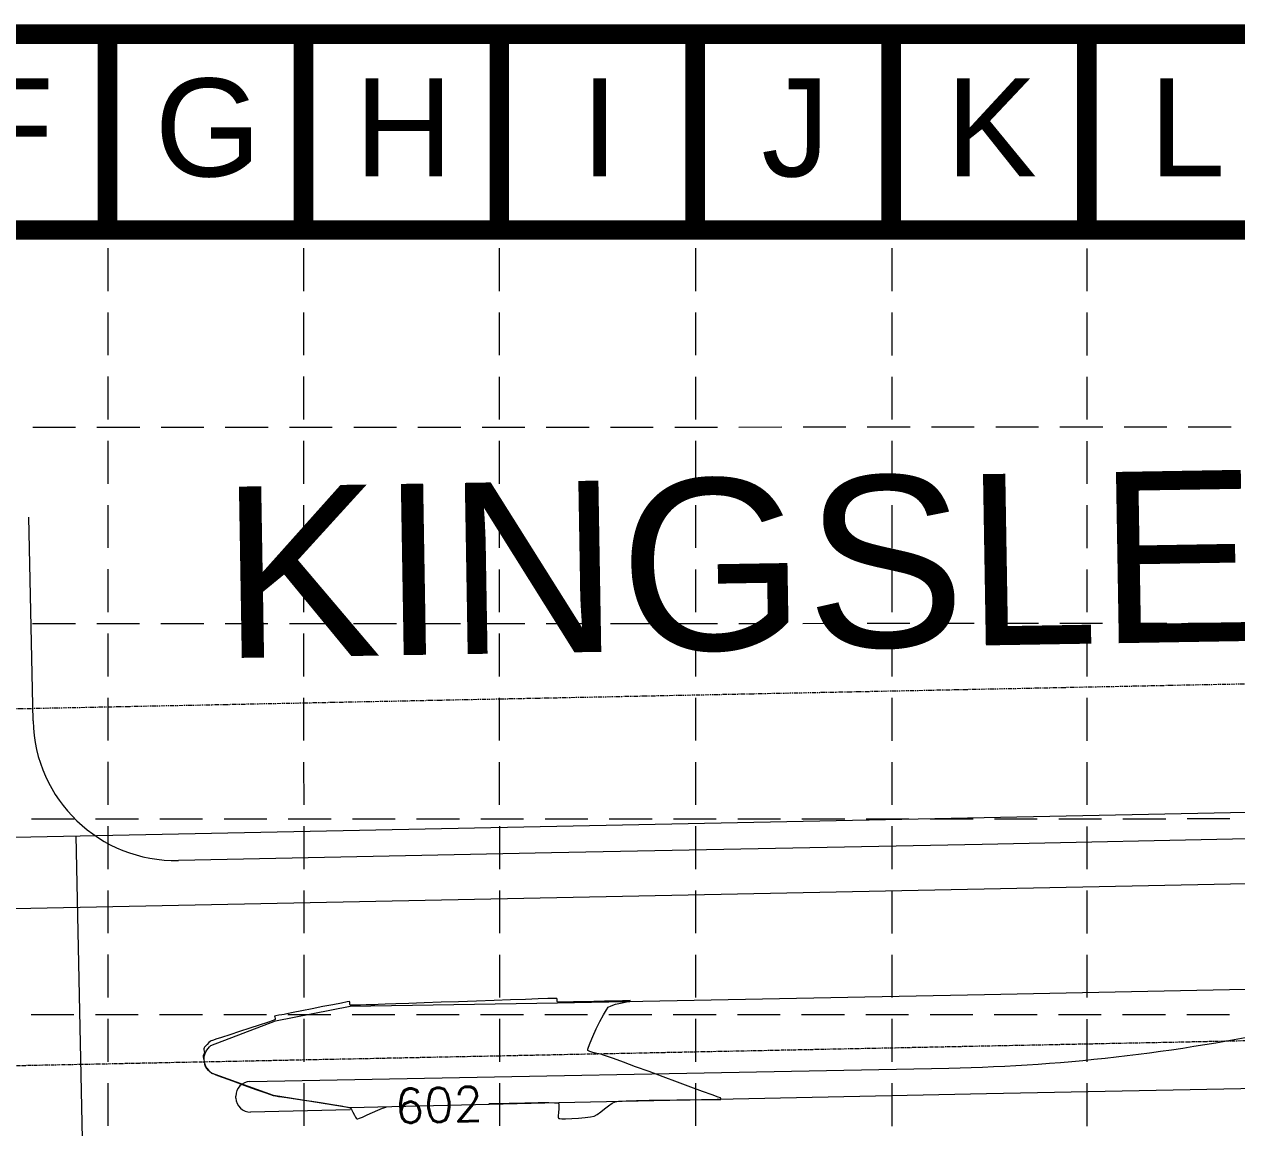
# Model space of a CAD drawing. Extents: x 2140663 to 2528301, y 336313 to 7007653.
# Drawn here: x 2527382 to 2527552, y 7007498.8 to 7007653.4 of the extents above; entities that cross this region are included whole.
import ezdxf
from ezdxf.enums import TextEntityAlignment as Align

# ---------------------------------------------------------------- set-up
doc = ezdxf.new("R2010")
doc.units = 0
doc.header["$MEASUREMENT"] = 0
for name, pattern in [('HIDDEN', [0.375, 0.25, -0.125]), ('xdrc002pt$0$CL', [0.7000000000000001, 0.5, -0.05, 0.1, -0.05]), ('xdrc002pt$0$PHANTOM2', [1.25, 0.625, -0.125, 0.125, -0.125, 0.125, -0.125])]:
    doc.linetypes.add(name, pattern=pattern)
for name, color, linetype in [('1 EXISTING CONTOURS', 43, 'Continuous'), ('BASE', 7, 'Continuous'), ('GRID', 254, 'HIDDEN'), ('xdrc002ar$0$xdrc002ar$0$C-PKNG-FACE-N', 1, 'Continuous'), ('xdrc002ar$0$xdrc002ar$0$l-walk-ej-n', 14, 'Continuous'), ('xdrc002bs$0$C-WATR-PIPE-E', 12, 'Continuous'), ('xdrc002bs$0$v-pave-exst', 6, 'Continuous'), ('xdrc002pt$0$V-ADJC-LINE-E', 2, 'xdrc002pt$0$PHANTOM2'), ('xdrc002pt$0$v-road-iden', 1, 'Continuous'), ('xdrc002pt$0$V-RWAY-CNTR-E', 2, 'xdrc002pt$0$CL')]:
    doc.layers.add(name, color=color, linetype=linetype)
doc.styles.add('L200', font='simplex', dxfattribs={"height": 12})
doc.styles.get("Standard").update_dxf_attribs({"font": 'ARIAL.TTF'})

msp = doc.modelspace()

# ---------------------------------------------------------------- linework, layer by layer
at = {"layer": '1 EXISTING CONTOURS', "color": 43, "lineweight": 0, "extrusion": (0.03548482174574388, -0.9993702153985143, 0), "elevation": -6913417.333516907}
msp.add_lwpolyline([(2774514.140831554, 602.0000000000007), (2774511.633347658, 602.0000000000007)], dxfattribs=at)
at = {"layer": '1 EXISTING CONTOURS', "color": 43, "lineweight": 0, "elevation": 602}
for points in [[(2527447.866334972, 7007516.595794209), (2527445.412815269, 7007516.509455063)], [(2527450.18120567, 7007516.676199339), (2527447.866334972, 7007516.595794209)], [(2527452.271163376, 7007516.747374925), (2527450.18120567, 7007516.676199339)], [(2527455.431283857, 7007516.84885531), (2527454.0499441, 7007516.806025427)], [(2527456.656584516, 7007516.873871077), (2527456.328918658, 7007516.872569039)], [(2527456.698949267, 7007516.728690504), (2527456.656584516, 7007516.873871077)], [(2527456.713771163, 7007516.549379415), (2527456.698949267, 7007516.728690504)], [(2527463.373473391, 7007516.479430472), (2527461.873548272, 7007516.443827846)], [(2527464.75061854, 7007516.513081579), (2527463.373473391, 7007516.479430472)], [(2527465.884180824, 7007516.541243847), (2527464.75061854, 7007516.513081579)], [(2527466.653357353, 7007516.560379954), (2527465.884180824, 7007516.541243847)], [(2527466.937345233, 7007516.566952582), (2527466.653357353, 7007516.560379954)], [(2527466.684614586, 7007516.425848193), (2527466.884544217, 7007516.460106949)], [(2527466.884544217, 7007516.460106949), (2527466.949220881, 7007516.471116867)], [(2527466.946862498, 7007516.533635207), (2527466.937345233, 7007516.566952582)], [(2527466.949220881, 7007516.471116867), (2527466.957868805, 7007516.472811978)], [(2527466.957868805, 7007516.472811978), (2527466.956990166, 7007516.483783909)], [(2527419.719015272, 7007514.892232101), (2527418.840795554, 7007514.715600608)], [(2527420.943073603, 7007515.138263046), (2527419.719015272, 7007514.892232101)], [(2527422.371173834, 7007515.424446016), (2527420.943073603, 7007515.138263046)], [(2527427.609418607, 7007516.433981325), (2527427.28805954, 7007516.385749621)], [(2527427.661250911, 7007516.127300476), (2527427.648257897, 7007516.299539228)], [(2527427.675541097, 7007516.011731414), (2527427.661250911, 7007516.127300476)], [(2527427.704506769, 7007515.944501609), (2527427.692622079, 7007515.959503096)], [(2527427.719417173, 7007515.939629472), (2527427.704506769, 7007515.944501609)], [(2527427.796234894, 7007515.932567446), (2527427.719417173, 7007515.939629472)], [(2527428.014312379, 7007515.927964766), (2527427.796234894, 7007515.932567446)], [(2527428.456074861, 7007515.931007151), (2527428.014312379, 7007515.927964766)], [(2527429.163096225, 7007515.945271042), (2527428.456074861, 7007515.931007151)], [(2527429.928260508, 7007515.965595076), (2527429.163096225, 7007515.945271042)], [(2527430.629556241, 7007515.986018802), (2527429.928260508, 7007515.965595076)], [(2527431.144971953, 7007516.000581766), (2527430.629556241, 7007515.986018802)], [(2527432.610851238, 7007516.05135595), (2527431.602180148, 7007516.01575372)], [(2527434.084721235, 7007516.104092915), (2527432.610851238, 7007516.05135595)], [(2527435.937526152, 7007516.170669083), (2527434.084721235, 7007516.104092915)], [(2527438.083002002, 7007516.247788918), (2527435.937526152, 7007516.170669083)], [(2527442.906910548, 7007516.420477444), (2527440.434884796, 7007516.332156884)], [(2527456.747733622, 7007516.375931401), (2527456.729472463, 7007516.429908551)], [(2527456.76032436, 7007516.360348114), (2527456.747733622, 7007516.375931401)], [(2527456.876880208, 7007516.353642071), (2527456.776383378, 7007516.357379601)], [(2527457.18407609, 7007516.353110029), (2527456.876880208, 7007516.353642071)], [(2527457.845122017, 7007516.360684047), (2527457.18407609, 7007516.353110029)], [(2527458.988569692, 7007516.380917314), (2527457.845122017, 7007516.360684047)], [(2527461.873548272, 7007516.443827846), (2527460.371646075, 7007516.409811021)], [(2527464.282408919, 7007515.859917096), (2527464.899365905, 7007516.050024717)], [(2527466.269439172, 7007516.350702944), (2527466.684614586, 7007516.425848193)], [(2527416.894088401, 7007513.784108512), (2527416.102968891, 7007513.51507693)], [(2527417.291057571, 7007514.447820657), (2527417.104108183, 7007514.38990118)], [(2527417.104108183, 7007514.38990118), (2527417.118222588, 7007514.250085535)], [(2527412.190769032, 7007512.228666642), (2527410.835332635, 7007511.787467157)], [(2527461.322839542, 7007510.639443298), (2527461.721717622, 7007511.561005335)], [(2527407.169848219, 7007509.812128141), (2527407.193625575, 7007509.68539527)], [(2527407.295516031, 7007510.050857482), (2527407.224757293, 7007509.933811821)], [(2527407.647350447, 7007510.441959622), (2527407.411708355, 7007510.183475669)], [(2527408.050828847, 7007510.852434496), (2527407.895903535, 7007510.705286759)], [(2527408.394687149, 7007510.992136462), (2527408.199167324, 7007510.922468184)], [(2527408.55353891, 7007511.045658846), (2527408.394687149, 7007510.992136462)], [(2527408.878244374, 7007511.151750522), (2527408.55353891, 7007511.045658846)], [(2527460.993567001, 7007509.655887003), (2527461.011221031, 7007509.773405982)], [(2527460.998838029, 7007509.623427444), (2527460.993567001, 7007509.655887003)], [(2527461.011221031, 7007509.773405982), (2527461.101588078, 7007510.067244441)], [(2527407.093531931, 7007508.65469801), (2527407.13699872, 7007508.459374377)], [(2527407.265040553, 7007509.3071894), (2527407.214385494, 7007509.154272642)], [(2527461.701300551, 7007509.296055454), (2527461.314642226, 7007509.416879669)], [(2527463.229223272, 7007508.938322963), (2527462.821866455, 7007509.043281074)], [(2527464.611956275, 7007508.437388104), (2527463.654327146, 7007508.785807702)], [(2527407.302269545, 7007507.631092123), (2527407.34817754, 7007507.411192297)], [(2527408.104586055, 7007506.53992732), (2527408.250101728, 7007506.399090437)], [(2527408.407178757, 7007506.336917087), (2527408.571309132, 7007506.285574693)], [(2527469.59523855, 7007506.614545008), (2527467.690887642, 7007507.311972586)], [(2527409.613912018, 7007505.904184752), (2527410.690625208, 7007505.510625057)], [(2527410.690625208, 7007505.510625057), (2527411.967892827, 7007505.044436793)], [(2527411.967892827, 7007505.044436793), (2527413.318424824, 7007504.552580891)], [(2527473.59133249, 7007505.149171078), (2527471.598212054, 7007505.880349782)], [(2527416.536706578, 7007503.392616714), (2527416.90739558, 7007503.26769961)], [(2527416.90739558, 7007503.26769961), (2527417.238060405, 7007503.202775068)], [(2527417.238060405, 7007503.202775068), (2527417.668288971, 7007503.138355425)], [(2527417.668288971, 7007503.138355425), (2527418.100032154, 7007503.079787647)], [(2527418.100032154, 7007503.079787647), (2527418.435240832, 7007503.032418703)], [(2527418.435240832, 7007503.032418703), (2527418.831997515, 7007502.974116892)], [(2527479.61249038, 7007502.930971384), (2527479.295770257, 7007503.050304907)], [(2527479.639765251, 7007502.852545657), (2527479.61249038, 7007502.930971384)], [(2527420.918609214, 7007502.668664757), (2527422.335517958, 7007502.457734303)], [(2527422.335517958, 7007502.457734303), (2527423.819531115, 7007502.232147504)], [(2527426.442978125, 7007501.809444605), (2527427.309465704, 7007501.648548377)], [(2527427.888145736, 7007501.31463065), (2527428.086860605, 7007500.938196918)], [(2527430.845528157, 7007500.886645696), (2527431.586613113, 7007501.220744888)], [(2527432.250302997, 7007501.493486002), (2527432.7585606, 7007501.652058748)], [(2527447.155858424, 7007502.146546094), (2527447.593079483, 7007502.156911072)], [(2527447.593079483, 7007502.156911072), (2527449.985818738, 7007502.206916043)], [(2527449.985818738, 7007502.206916043), (2527452.172249284, 7007502.244895712)], [(2527452.172249284, 7007502.244895712), (2527454.054583549, 7007502.268115936)], [(2527454.054583549, 7007502.268115936), (2527455.53503396, 7007502.273842557)], [(2527455.53503396, 7007502.273842557), (2527456.364324665, 7007502.263991113)], [(2527456.874959457, 7007502.231339193), (2527456.899132931, 7007502.221878394)], [(2527456.948101949, 7007501.429964898), (2527456.88997643, 7007500.860162747)], [(2527456.899132931, 7007502.221878394), (2527456.925035589, 7007502.187146576)], [(2527456.925035589, 7007502.187146576), (2527456.95913955, 7007502.080177225)], [(2527456.973965356, 7007501.842814683), (2527456.948101949, 7007501.429964898)], [(2527463.36210337, 7007501.405376804), (2527463.907623333, 7007501.835485829)], [(2527465.334590463, 7007502.463838546), (2527466.381562965, 7007502.515484198)], [(2527467.844355488, 7007502.560046097), (2527469.599151212, 7007502.598016557)], [(2527475.377389369, 7007502.677302473), (2527477.062029679, 7007502.693830343)], [(2527477.062029679, 7007502.693830343), (2527478.419589082, 7007502.706228354)], [(2527478.419589082, 7007502.706228354), (2527479.186933449, 7007502.713504103)], [(2527479.64372883, 7007502.719709008), (2527479.658197884, 7007502.72060407)], [(2527479.66035419, 7007502.729691387), (2527479.657050666, 7007502.768987504)], [(2527479.658197884, 7007502.72060407), (2527479.66035419, 7007502.729691387)], [(2527428.287166848, 7007500.521909466), (2527428.444429595, 7007500.231265711)], [(2527428.632120178, 7007500.009794878), (2527428.667981815, 7007499.992873902)], [(2527428.699514356, 7007499.988634088), (2527428.797617165, 7007500.002787733)], [(2527428.797617165, 7007500.002787733), (2527429.02300123, 7007500.07426415)], [(2527456.88997643, 7007500.860162747), (2527456.864039916, 7007500.448979115)], [(2527456.864039916, 7007500.448979115), (2527456.878768246, 7007500.213838109)], [(2527456.878768246, 7007500.213838109), (2527456.912786915, 7007500.108812602)], [(2527456.938640835, 7007500.075191552), (2527456.968435668, 7007500.057326055)], [(2527457.901917879, 7007499.997295368), (2527458.765723173, 7007500.028595312)], [(2527459.720236002, 7007500.093662878), (2527460.642403634, 7007500.18269977)]]:
    msp.add_lwpolyline(points, dxfattribs=at)
at = {"layer": '1 EXISTING CONTOURS', "color": 43, "lineweight": 0, "extrusion": (0.03295439709750328, -0.9994568563534597, 0), "elevation": -6920419.99338666}
msp.add_lwpolyline([(2757009.770828141, 602), (2757007.991080758, 602)], dxfattribs=at)
at = {"layer": '1 EXISTING CONTOURS', "color": 43, "lineweight": 0, "extrusion": (0.02640879974189296, -0.9996512268267331, 0), "elevation": -6938325.750625881}
msp.add_lwpolyline([(2711634.92973014, 602), (2711634.031782158, 602)], dxfattribs=at)
at = {"layer": '1 EXISTING CONTOURS', "color": 43, "lineweight": 0, "extrusion": (0.9914741960974558, 0.1303031790590842, 0), "elevation": 3419009.797150664}
msp.add_lwpolyline([(6618436.072198756, 602), (6618436.192696963, 602)], dxfattribs=at)
at = {"layer": '1 EXISTING CONTOURS', "color": 43, "lineweight": 0, "extrusion": (0.979981097622159, 0.1990905530236644, 0), "elevation": 3872000.174793944}
msp.add_lwpolyline([(6364038.901167717, 602.0000000000007), (6364038.95203737, 602.0000000000007)], dxfattribs=at)
at = {"layer": '1 EXISTING CONTOURS', "color": 43, "lineweight": 0, "extrusion": (0.1954950611744662, -0.9807046859561709, 0), "elevation": -6378204.622598011}
msp.add_lwpolyline([(3848591.139051614, 602), (3848589.619383725, 602)], dxfattribs=at)
at = {"layer": '1 EXISTING CONTOURS', "color": 43, "lineweight": 0, "extrusion": (0.1938328671561234, -0.9810345659608721, 0), "elevation": -6384717.33074161}
msp.add_lwpolyline([(3837778.472998631, 602.0000000000007), (3837777.034931158, 602.0000000000007)], dxfattribs=at)
at = {"layer": '1 EXISTING CONTOURS', "color": 43, "lineweight": 0, "extrusion": (-0.1907689724528953, 0.9816349622692067, 0), "elevation": 6396668.38238342}
msp.add_lwpolyline([(-3817826.850344238, 602.0000000000007), (-3817825.638645682, 602.0000000000007)], dxfattribs=at)
at = {"layer": '1 EXISTING CONTOURS', "color": 43, "lineweight": 0, "extrusion": (0.1835821908374456, -0.983004363778373, 0), "elevation": -6424428.547716018}
msp.add_lwpolyline([(3770927.263720281, 602.0000000000007), (3770926.423133249, 602.0000000000007)], dxfattribs=at)
at = {"layer": '1 EXISTING CONTOURS', "color": 43, "lineweight": 0, "extrusion": (0.9607133025227313, 0.2775427000586882, 0), "elevation": 4373018.35732449}
msp.add_lwpolyline([(6030745.032911725, 602), (6030745.172851598, 602)], dxfattribs=at)
at = {"layer": '1 EXISTING CONTOURS', "color": 43, "lineweight": 0, "extrusion": (0.950461244359226, 0.3108430841616261, 0), "elevation": 4580459.942921307}
msp.add_lwpolyline([(5874738.919766299, 602), (5874738.974716796, 602)], dxfattribs=at)
at = {"layer": '1 EXISTING CONTOURS', "color": 43, "lineweight": 0, "extrusion": (0.03316565190840112, -0.9994498684443812, 0), "elevation": -6919837.04332675}
msp.add_lwpolyline([(2758450.019222154, 602.0000000000007), (2758449.561762296, 602.0000000000007)], dxfattribs=at)
at = {"layer": '1 EXISTING CONTOURS', "color": 43, "lineweight": 0, "extrusion": (0.03584946237869143, -0.9993572014285778, 0), "elevation": -6912404.529884572}
msp.add_lwpolyline([(2777031.492901622, 602.0000000000007), (2777029.139506068, 602.0000000000007)], dxfattribs=at)
at = {"layer": '1 EXISTING CONTOURS', "color": 43, "lineweight": 0, "extrusion": (-0.181770758087011, -0.9833409335039772, 0), "elevation": -7350195.410685408}
msp.add_lwpolyline([(1211590.145291764, 602), (1211590.128960685, 602)], dxfattribs=at)
at = {"layer": '1 EXISTING CONTOURS', "color": 43, "lineweight": 0, "extrusion": (0.02088634055764695, -0.9997818565957827, 0), "elevation": -6953198.36825812}
msp.add_lwpolyline([(2673270.397035192, 602.0000000000007), (2673269.013657034, 602.0000000000007)], dxfattribs=at)
at = {"layer": '1 EXISTING CONTOURS', "color": 43, "lineweight": 0, "extrusion": (0.867008764459429, -0.4982928881195623, 0), "elevation": -1300461.93060372}
msp.add_lwpolyline([(7334993.503342785, 602.0000000000007), (7334994.319769288, 602.0000000000007)], dxfattribs=at)
at = {"layer": '1 EXISTING CONTOURS', "color": 43, "lineweight": 0, "extrusion": (0.8018899699053499, -0.5974717367082707, 0), "elevation": -2160044.612619209}
msp.add_lwpolyline([(7129344.30193212, 602), (7129344.75587337, 602)], dxfattribs=at)
at = {"layer": '1 EXISTING CONTOURS', "color": 43, "lineweight": 0, "extrusion": (0.451947178604229, -0.8920447005344951, 0), "elevation": -5108737.035292798}
msp.add_lwpolyline([(5421637.693615476, 602), (5421638.140827016, 602)], dxfattribs=at)
at = {"layer": '1 EXISTING CONTOURS', "color": 43, "lineweight": 0, "extrusion": (0.2306341784038715, -0.9730405314024547, 0), "elevation": -6235677.350617405}
msp.add_lwpolyline([(4075498.495629448, 602.0000000000007), (4075499.220679292, 602.0000000000007)], dxfattribs=at)
at = {"layer": '1 EXISTING CONTOURS', "color": 43, "lineweight": 0, "extrusion": (0.1968861639799564, -0.9804263554358674, 0), "elevation": -6372730.57799833}
msp.add_lwpolyline([(3857676.878511917, 602.0000000000007), (3857677.556350061, 602.0000000000007)], dxfattribs=at)
at = {"layer": '1 EXISTING CONTOURS', "color": 43, "lineweight": 0, "extrusion": (0.3120871541630451, -0.9500534764982504, 0), "elevation": -5868738.473903443}
msp.add_lwpolyline([(4588134.204797138, 602), (4588132.783588346, 602)], dxfattribs=at)
at = {"layer": '1 EXISTING CONTOURS', "color": 43, "lineweight": 0, "extrusion": (0.315045941411888, -0.9490764220018837, 0), "elevation": -5854413.66851966}
msp.add_lwpolyline([(4606399.7242296, 602.0000000000003), (4606398.523158217, 602.0000000000003)], dxfattribs=at)
at = {"layer": '1 EXISTING CONTOURS', "color": 43, "lineweight": 0, "extrusion": (-0.3551962428621318, 0.9347917570542786, 0), "elevation": 5652837.137902394}
msp.add_lwpolyline([(-4851651.37220696, 602), (-4851651.047153508, 602)], dxfattribs=at)
at = {"layer": '1 EXISTING CONTOURS', "color": 43, "lineweight": 0, "extrusion": (0.9544253296369313, 0.2984498117731612, 0), "elevation": 4503622.225125391}
msp.add_lwpolyline([(5933841.934867585, 602.0000000000007), (5933841.719232058, 602.0000000000007)], dxfattribs=at)
at = {"layer": '1 EXISTING CONTOURS', "color": 43, "lineweight": 0, "extrusion": (0.9944092044034843, 0.1055951428694956, 0), "elevation": 3253246.356389531}
msp.add_lwpolyline([(6701453.487131012, 602), (6701453.341606162, 602)], dxfattribs=at)
at = {"layer": '1 EXISTING CONTOURS', "color": 43, "lineweight": 0, "extrusion": (0.1735088964972809, -0.9848323018850955, 0), "elevation": -6462697.198980735}
msp.add_lwpolyline([(3704948.684318455, 602), (3704948.287606535, 602)], dxfattribs=at)
at = {"layer": '1 EXISTING CONTOURS', "color": 43, "lineweight": 0, "extrusion": (0.151924113405556, -0.9883921609189016, 0), "elevation": -6542196.725280188}
msp.add_lwpolyline([(3562690.697677988, 602), (3562690.254130959, 602)], dxfattribs=at)
at = {"layer": '1 EXISTING CONTOURS', "color": 43, "lineweight": 0, "extrusion": (0.1602269963639015, -0.9870801941261927, 0), "elevation": -6512018.242008091}
msp.add_lwpolyline([(3617557.716833835, 602), (3617557.382453236, 602)], dxfattribs=at)
at = {"layer": '1 EXISTING CONTOURS', "color": 43, "lineweight": 0, "extrusion": (0.1957968204579188, -0.9806444845603168, 0), "elevation": -6377020.083335785}
msp.add_lwpolyline([(3850548.447026666, 602), (3850548.048733091, 602)], dxfattribs=at)
at = {"layer": '1 EXISTING CONTOURS', "color": 43, "lineweight": 0, "extrusion": (0.8980334217399338, -0.4399272365267538, 0), "elevation": -813050.1221389114}
msp.add_lwpolyline([(7404879.984433785, 602.0000000000007), (7404881.150351709, 602.0000000000007)], dxfattribs=at)
at = {"layer": '1 EXISTING CONTOURS', "color": 43, "lineweight": 0, "extrusion": (0.8868615439397692, -0.4620352820735326, 0), "elevation": -996209.0577225881}
msp.add_lwpolyline([(7382471.325054748, 602), (7382472.379924078, 602)], dxfattribs=at)
at = {"layer": '1 EXISTING CONTOURS', "color": 43, "lineweight": 0, "extrusion": (-0.3088849963935973, 0.9510993949125021, 0), "elevation": 5884160.934030876}
msp.add_lwpolyline([(-4568332.959866103, 602.0000000000007), (-4568332.111631263, 602.0000000000007)], dxfattribs=at)
at = {"layer": '1 EXISTING CONTOURS', "color": 43, "lineweight": 0, "extrusion": (0.308975036844457, -0.9510701481000056, 0), "elevation": -5883728.417550944}
msp.add_lwpolyline([(4568891.21019, 602), (4568890.000676041, 602)], dxfattribs=at)
at = {"layer": '1 EXISTING CONTOURS', "color": 43, "lineweight": 0, "extrusion": (0.3104792289140494, -0.9505801641171234, 0), "elevation": -5876493.136240749}
msp.add_lwpolyline([(4578196.384454037, 602), (4578194.888455036, 602)], dxfattribs=at)
at = {"layer": '1 EXISTING CONTOURS', "color": 43, "lineweight": 0, "extrusion": (0.9071903248123614, -0.4207204708198098, 0), "elevation": -655314.7429456054}
msp.add_lwpolyline([(7420501.574694894, 602.0000000000007), (7420502.723714638, 602.0000000000007)], dxfattribs=at)
at = {"layer": '1 EXISTING CONTOURS', "color": 43, "lineweight": 0, "extrusion": (0.9114965675826331, -0.4113076795843697, 0), "elevation": -578519.6402907395}
msp.add_lwpolyline([(7426863.252950373, 602.0000000000007), (7426863.119451592, 602.0000000000007)], dxfattribs=at)
at = {"layer": '1 EXISTING CONTOURS', "color": 43, "lineweight": 0, "extrusion": (0.9730471864627172, 0.2306060990455162, 0), "elevation": 4075260.931375675}
msp.add_lwpolyline([(6235802.069862542, 602.0000000000007), (6235801.855345866, 602.0000000000007)], dxfattribs=at)
at = {"layer": '1 EXISTING CONTOURS', "color": 43, "lineweight": 0, "extrusion": (0.7521509710676204, -0.6589908320470289, 0), "elevation": -2716893.027386718}
msp.add_lwpolyline([(6936243.90243098, 602.0000000000003), (6936243.726112406, 602.0000000000003)], dxfattribs=at)
at = {"layer": '1 EXISTING CONTOURS', "color": 43, "lineweight": 0, "extrusion": (0.7272126872913923, -0.6864121993688864, 0), "elevation": -2972077.747455409}
msp.add_lwpolyline([(6830794.303744219, 602.0000000000007), (6830793.941639514, 602.0000000000007)], dxfattribs=at)
at = {"layer": '1 EXISTING CONTOURS', "color": 43, "lineweight": 0, "extrusion": (0.4269313500635214, -0.904284038526026, 0), "elevation": -5257750.482352652}
msp.add_lwpolyline([(5277220.992061031, 602.0000000000003), (5277220.828021338, 602.0000000000003)], dxfattribs=at)
at = {"layer": '1 EXISTING CONTOURS', "color": 43, "lineweight": 0, "extrusion": (0.9327024052089898, -0.3606469510717725, 0), "elevation": -169868.0918330965}
msp.add_lwpolyline([(7447442.634485344, 602.0000000000007), (7447443.247970261, 602.0000000000007)], dxfattribs=at)
at = {"layer": '1 EXISTING CONTOURS', "color": 43, "lineweight": 0, "extrusion": (0.9495058012053663, -0.3137494756606861, 0), "elevation": 201185.4673884176}
msp.add_lwpolyline([(7446643.074583206, 602), (7446642.91297533, 602)], dxfattribs=at)
at = {"layer": '1 EXISTING CONTOURS', "color": 43, "lineweight": 0, "extrusion": (0.9949273665885595, 0.1005959005782757, 0), "elevation": 3219513.127794379}
msp.add_lwpolyline([(6717715.4960309, 602.0000000000007), (6717715.339463466, 602.0000000000007)], dxfattribs=at)
at = {"layer": '1 EXISTING CONTOURS', "color": 43, "lineweight": 0, "extrusion": (0.9114909202679764, -0.4113201943365265, 0), "elevation": -578621.2994182548}
msp.add_lwpolyline([(7426854.59440282, 602.0000000000003), (7426854.385564988, 602.0000000000003)], dxfattribs=at)
at = {"layer": '1 EXISTING CONTOURS', "color": 43, "lineweight": 0, "extrusion": (0.9740162633552921, 0.2264780755821507, 0), "elevation": 4048782.686061743}
msp.add_lwpolyline([(6253024.900430368, 602.0000000000007), (6253024.738707854, 602.0000000000007)], dxfattribs=at)
at = {"layer": '1 EXISTING CONTOURS', "color": 43, "lineweight": 0, "extrusion": (0.9823646354391944, 0.1869751936445545, 0), "elevation": 3793065.648429823}
msp.add_lwpolyline([(6411365.892580721, 602), (6411365.613631425, 602)], dxfattribs=at)
at = {"layer": '1 EXISTING CONTOURS', "color": 43, "lineweight": 0, "extrusion": (0.9819177476124822, 0.1893080476990606, 0), "elevation": 3808283.674422171}
msp.add_lwpolyline([(6402337.971404153, 602), (6402337.567366262, 602)], dxfattribs=at)
at = {"layer": '1 EXISTING CONTOURS', "color": 43, "lineweight": 0, "extrusion": (0.9917191660128898, 0.1284254482674617, 0), "elevation": 3406420.749075146}
msp.add_lwpolyline([(6624898.045872264, 602.0000000000007), (6624897.874986161, 602.0000000000007)], dxfattribs=at)
at = {"layer": '1 EXISTING CONTOURS', "color": 43, "lineweight": 0, "extrusion": (0.845360523920697, 0.5341962042138868, 0), "elevation": 5880000.795994068}
msp.add_lwpolyline([(4573711.891359255, 602), (4573711.934762036, 602)], dxfattribs=at)
at = {"layer": '1 EXISTING CONTOURS', "color": 43, "lineweight": 0, "extrusion": (-0.6403487265214296, -0.768084310764374, 0), "elevation": -7000814.617888591}
msp.add_lwpolyline([(-2545946.572616877, 602), (-2545946.682868553, 602)], dxfattribs=at)
at = {"layer": '1 EXISTING CONTOURS', "color": 43, "lineweight": 0, "extrusion": (-0.4307828514220101, -0.9024556138230414, 0), "elevation": -7412753.204161286}
msp.add_lwpolyline([(-737793.2358505703, 602), (-737793.4662619168, 602)], dxfattribs=at)
at = {"layer": '1 EXISTING CONTOURS', "color": 43, "lineweight": 0, "extrusion": (-0.229514929254249, -0.973305140872798, 0), "elevation": -7400535.016131515}
msp.add_lwpolyline([(851664.052497671, 602), (851663.4669022751, 602)], dxfattribs=at)
at = {"layer": '1 EXISTING CONTOURS', "color": 43, "lineweight": 0, "extrusion": (-0.2101829146462899, -0.9776620798572431, 0), "elevation": -7382205.368432642}
msp.add_lwpolyline([(998145.8840607649, 602), (998145.3208775285, 602)], dxfattribs=at)
at = {"layer": '1 EXISTING CONTOURS', "color": 43, "lineweight": 0, "extrusion": (-0.3376958126618468, -0.9412552991142493, 0), "elevation": -7449368.670952448}
msp.add_lwpolyline([(12582.18379572779, 602), (12581.73216068931, 602)], dxfattribs=at)
at = {"layer": '1 EXISTING CONTOURS', "color": 43, "lineweight": 0, "extrusion": (0.343010383901678, 0.9393316115917868, 0), "elevation": 7449320.800579841}
msp.add_lwpolyline([(29519.28119576629, 602.0000000000003), (29520.75211264333, 602.0000000000003)], dxfattribs=at)
at = {"layer": '1 EXISTING CONTOURS', "color": 43, "lineweight": 0, "extrusion": (0.8693711962944284, 0.4941596129324962, 0), "elevation": 5660082.29974482}
msp.add_lwpolyline([(4843182.464212161, 602), (4843182.350676186, 602)], dxfattribs=at)
at = {"layer": '1 EXISTING CONTOURS', "color": 43, "lineweight": 0, "extrusion": (0.8361012278119975, 0.5485751879653967, 0), "elevation": 5957313.075018339}
msp.add_lwpolyline([(4472512.476002888, 602), (4472512.361956613, 602)], dxfattribs=at)
at = {"layer": '1 EXISTING CONTOURS', "color": 43, "lineweight": 0, "extrusion": (0.7371814312860447, 0.6756948552172486, 0), "elevation": 6598094.428366737}
msp.add_lwpolyline([(3458047.977688422, 602), (3458047.796363679, 602)], dxfattribs=at)
at = {"layer": '1 EXISTING CONTOURS', "color": 43, "lineweight": 0, "extrusion": (0.7293827531045861, 0.6841058393798248, 0), "elevation": 6637324.02104206}
msp.add_lwpolyline([(3382140.518558925, 602.0000000000007), (3382140.147596363, 602.0000000000007)], dxfattribs=at)
at = {"layer": '1 EXISTING CONTOURS', "color": 43, "lineweight": 0, "extrusion": (0.722181990578388, 0.691703095615624, 0), "elevation": 6672362.582188365}
msp.add_lwpolyline([(3312479.390139296, 602), (3312479.012169593, 602)], dxfattribs=at)
at = {"layer": '1 EXISTING CONTOURS', "color": 43, "lineweight": 0, "extrusion": (-0.3680332294478786, -0.9298126381277927, 0), "elevation": -7445838.232053823}
msp.add_lwpolyline([(-228979.0777808931, 602.0000000000003), (-228978.9088468272, 602.0000000000003)], dxfattribs=at)
at = {"layer": '1 EXISTING CONTOURS', "color": 43, "lineweight": 0, "extrusion": (0.343457534095426, 0.9391682076566952, 0), "elevation": 7449284.633919688}
msp.add_lwpolyline([(33119.05106911669, 602), (33118.73830919154, 602)], dxfattribs=at)
at = {"layer": '1 EXISTING CONTOURS', "color": 43, "lineweight": 0, "extrusion": (-0.3435472076205217, -0.939135408839504, 0), "elevation": -7449302.711930727}
msp.add_lwpolyline([(-33775.16619816702, 602.0000000000007), (-33776.97344835754, 602.0000000000007)], dxfattribs=at)
at = {"layer": '1 EXISTING CONTOURS', "color": 43, "lineweight": 0, "extrusion": (-0.3441602744566651, -0.9389109145632044, 0), "elevation": -7449279.073848334}
msp.add_lwpolyline([(-38634.47722807201, 602), (-38636.61052258685, 602)], dxfattribs=at)
at = {"layer": '1 EXISTING CONTOURS', "color": 43, "lineweight": 0, "extrusion": (-0.3435747089236518, -0.9391253480702286, 0), "elevation": -7449280.44380235}
msp.add_lwpolyline([(-34048.16534069646, 602.0000000000007), (-34047.3679298819, 602.0000000000007)], dxfattribs=at)
at = {"layer": '1 EXISTING CONTOURS', "color": 43, "lineweight": 0, "extrusion": (-0.3446758507342355, -0.9387217681084375, 0), "elevation": -7449256.733959698}
msp.add_lwpolyline([(-42721.32313699974, 602.0000000000007), (-42723.32031205995, 602.0000000000007)], dxfattribs=at)
at = {"layer": '1 EXISTING CONTOURS', "color": 43, "lineweight": 0, "extrusion": (0.3411703694586487, 0.9400014781921618, 0), "elevation": 7449343.173486052}
msp.add_lwpolyline([(14980.66186529445, 602.0000000000007), (14979.28260541521, 602.0000000000007)], dxfattribs=at)
at = {"layer": '1 EXISTING CONTOURS', "color": 43, "lineweight": 0, "extrusion": (0.33934645633227, 0.9406614601304398, 0), "elevation": 7449358.214920617}
msp.add_lwpolyline([(530.1559306746349, 602.0000000000007), (528.9703919352032, 602.0000000000007)], dxfattribs=at)
at = {"layer": '1 EXISTING CONTOURS', "color": 43, "lineweight": 0, "extrusion": (-0.3353284903865179, -0.9421012703181644, 0), "elevation": -7449292.619774791}
msp.add_lwpolyline([(31265.93967471505, 602), (31266.79582983721, 602)], dxfattribs=at)
at = {"layer": '1 EXISTING CONTOURS', "color": 43, "lineweight": 0, "extrusion": (-0.1442342761666009, -0.9895435683074781, 0), "elevation": -7298769.923735892}
msp.add_lwpolyline([(1490268.930415286, 602), (1490269.812923682, 602)], dxfattribs=at)
at = {"layer": '1 EXISTING CONTOURS', "color": 43, "lineweight": 0, "extrusion": (-0.3450232287552576, -0.9385941463802644, 0), "elevation": -7449240.413555831}
msp.add_lwpolyline([(-45476.38115185034, 602), (-45478.13695579628, 602)], dxfattribs=at)
at = {"layer": '1 EXISTING CONTOURS', "color": 43, "lineweight": 0, "extrusion": (0.3455764050354085, 0.9383906160457933, 0), "elevation": 7449212.314340571}
msp.add_lwpolyline([(49865.78543778183, 602.0000000000007), (49867.18432990555, 602.0000000000007)], dxfattribs=at)
at = {"layer": '1 EXISTING CONTOURS', "color": 43, "lineweight": 0, "extrusion": (-0.3467799072273482, -0.9379465314949418, 0), "elevation": -7449142.216179967}
msp.add_lwpolyline([(-59420.81878710538, 602), (-59421.74522745889, 602)], dxfattribs=at)
at = {"layer": '1 EXISTING CONTOURS', "color": 43, "lineweight": 0, "extrusion": (-0.145280968760451, -0.9893904386621215, 0), "elevation": -7300342.298797192}
msp.add_lwpolyline([(1482548.088709387, 602.0000000000003), (1482549.315051531, 602.0000000000003)], dxfattribs=at)
at = {"layer": '1 EXISTING CONTOURS', "color": 43, "lineweight": 0, "extrusion": (-0.1551233008753262, -0.9878951166624639, 0), "elevation": -7314739.560736428}
msp.add_lwpolyline([(1409802.771909244, 602), (1409804.20388761, 602)], dxfattribs=at)
at = {"layer": '1 EXISTING CONTOURS', "color": 43, "lineweight": 0, "extrusion": (-0.163686357032402, -0.9865124310019925, 0), "elevation": -7326692.87240451}
msp.add_lwpolyline([(1346303.936025827, 602), (1346305.161355115, 602)], dxfattribs=at)
at = {"layer": '1 EXISTING CONTOURS', "color": 43, "lineweight": 0, "extrusion": (-0.2570256879321899, -0.9664045714621721, 0), "elevation": -7421695.370599886}
msp.add_lwpolyline([(641409.3740018937, 602.0000000000003), (641409.77517906, 602.0000000000003)], dxfattribs=at)
at = {"layer": '1 EXISTING CONTOURS', "color": 43, "lineweight": 0, "extrusion": (0.7704440945336658, 0.6375075663850588, 0), "elevation": 6414577.000311865}
msp.add_lwpolyline([(3787633.902682397, 602.0000000000003), (3787633.603108567, 602.0000000000003)], dxfattribs=at)
at = {"layer": '1 EXISTING CONTOURS', "color": 43, "lineweight": 0, "extrusion": (0.3801027238778487, -0.9249442790247638, 0), "elevation": -5520864.533900479}
msp.add_lwpolyline([(5001303.688246762, 602.0000000000007), (5001304.405792564, 602.0000000000007)], dxfattribs=at)
at = {"layer": '1 EXISTING CONTOURS', "color": 43, "lineweight": 0, "extrusion": (0.09099954162085488, -0.9958509343394695, 0), "elevation": -6748431.845081534}
msp.add_lwpolyline([(3154625.712337486, 602), (3154625.718080193, 602)], dxfattribs=at)
at = {"layer": '1 EXISTING CONTOURS', "color": 43, "lineweight": 0, "extrusion": (-0.04374579660388137, -0.9990426944227618, 0), "elevation": -7111359.535030217}
msp.add_lwpolyline([(2218488.047509077, 602), (2218488.429862564, 602)], dxfattribs=at)
at = {"layer": '1 EXISTING CONTOURS', "color": 43, "lineweight": 0, "extrusion": (-0.1228546305115407, -0.9924246771225879, 0), "elevation": -7264927.91987961}
msp.add_lwpolyline([(1647406.346003613, 602), (1647406.475632931, 602)], dxfattribs=at)
at = {"layer": '1 EXISTING CONTOURS', "color": 43, "lineweight": 0, "extrusion": (0.9980550260659775, 0.06233911247716675, 0), "elevation": 2959382.581594808}
msp.add_lwpolyline([(6836313.247631675, 602.0000000000003), (6836313.00980657, 602.0000000000003)], dxfattribs=at)
at = {"layer": '1 EXISTING CONTOURS', "color": 43, "lineweight": 0, "extrusion": (-0.6204306599499729, 0.7842613060670794, 0), "elevation": 3927596.442698537}
msp.add_lwpolyline([(-6329859.743430299, 602.0000000000007), (-6329860.438938174, 602.0000000000007)], dxfattribs=at)
at = {"layer": '1 EXISTING CONTOURS', "color": 43, "lineweight": 0, "extrusion": (-0.5790093511273683, 0.8153209008157857, 0), "elevation": 4249937.471825751}
msp.add_lwpolyline([(-6118103.240731336, 602.0000000000007), (-6118103.857277363, 602.0000000000007)], dxfattribs=at)
at = {"layer": '1 EXISTING CONTOURS', "color": 43, "lineweight": 0, "extrusion": (0.4534798774317665, -0.8912665150023702, 0), "elevation": -5099397.806956956}
msp.add_lwpolyline([(5430405.632111046, 602.0000000000007), (5430406.099926904, 602.0000000000007)], dxfattribs=at)
at = {"layer": '1 EXISTING CONTOURS', "color": 43, "lineweight": 0, "extrusion": (0.1159435962909846, -0.9932557991167802, 0), "elevation": -6667199.039139552}
msp.add_lwpolyline([(3322894.126543522, 602.0000000000003), (3322894.637323987, 602.0000000000003)], dxfattribs=at)
at = {"layer": '1 EXISTING CONTOURS', "color": 43, "lineweight": 0, "extrusion": (0.03044945578826055, -0.9995363078158788, 0), "elevation": -6927293.215495847}
msp.add_lwpolyline([(2739669.053187567, 602.0000000000007), (2739670.51665869, 602.0000000000007)], dxfattribs=at)
at = {"layer": '1 EXISTING CONTOURS', "color": 43, "lineweight": 0, "extrusion": (0.01657163773678372, -0.9998626809831043, 0), "elevation": -6964656.024061038}
msp.add_lwpolyline([(2643248.324004524, 602), (2643250.247250724, 602)], dxfattribs=at)
at = {"layer": '1 EXISTING CONTOURS', "color": 43, "lineweight": 0, "extrusion": (0.01334900806859944, -0.9999108980222111, 0), "elevation": -6973139.009802102}
msp.add_lwpolyline([(2620789.528568993, 602.0000000000007), (2620791.496095962, 602.0000000000007)], dxfattribs=at)
at = {"layer": '1 EXISTING CONTOURS', "color": 43, "lineweight": 0, "extrusion": (0.01120221775455631, -0.9999372531901087, 0), "elevation": -6978749.649317375}
msp.add_lwpolyline([(2605814.469256274, 602.0000000000007), (2605816.357279139, 602.0000000000007)], dxfattribs=at)
at = {"layer": '1 EXISTING CONTOURS', "color": 43, "lineweight": 0, "extrusion": (0.01172542503106197, -0.999931254840972, 0), "elevation": -6977385.213891716}
msp.add_lwpolyline([(2609471.382696958, 602), (2609471.73071653, 602)], dxfattribs=at)
at = {"layer": '1 EXISTING CONTOURS', "color": 43, "lineweight": 0, "extrusion": (0.01952047809598117, -0.9998094573141946, 0), "elevation": -6956829.880296559}
msp.add_lwpolyline([(2663787.745496335, 602), (2663787.854316802, 602)], dxfattribs=at)
at = {"layer": '1 EXISTING CONTOURS', "color": 43, "lineweight": 0, "extrusion": (0.9792661828971703, 0.2025777456533808, 0), "elevation": 3894639.469711567}
msp.add_lwpolyline([(6350199.357117638, 602), (6350199.442444952, 602)], dxfattribs=at)
at = {"layer": '1 EXISTING CONTOURS', "color": 43, "lineweight": 0, "extrusion": (0.9011103267934956, 0.4335898741277517, 0), "elevation": 5315872.999040924}
msp.add_lwpolyline([(5218664.234375518, 602), (5218663.772403835, 602)], dxfattribs=at)
at = {"layer": '1 EXISTING CONTOURS', "color": 43, "lineweight": 0, "extrusion": (0.8101019761108762, 0.5862889972541304, 0), "elevation": 6155895.061158117}
msp.add_lwpolyline([(4194986.29662958, 602.0000000000003), (4194986.101941636, 602.0000000000003)], dxfattribs=at)
at = {"layer": '1 EXISTING CONTOURS', "color": 43, "lineweight": 0, "extrusion": (-0.655005943013306, -0.7556237255521098, 0), "elevation": -6950514.038788363}
msp.add_lwpolyline([(-2680169.210344803, 602.0000000000007), (-2680169.113011724, 602.0000000000007)], dxfattribs=at)
at = {"layer": '1 EXISTING CONTOURS', "color": 43, "lineweight": 0, "extrusion": (-0.1332591715242632, -0.9910812243225412, 0), "elevation": -7281804.722759599}
msp.add_lwpolyline([(1571073.45514465, 602.0000000000007), (1571073.486960954, 602.0000000000007)], dxfattribs=at)
at = {"layer": '1 EXISTING CONTOURS', "color": 43, "lineweight": 0, "extrusion": (0.3775015742215324, -0.9260089424299666, 0), "elevation": -5534899.297931108}
msp.add_lwpolyline([(4985764.186048396, 602.0000000000007), (4985764.639953993, 602.0000000000007)], dxfattribs=at)
at = {"layer": '1 EXISTING CONTOURS', "color": 43, "lineweight": 0, "extrusion": (-0.4110415137901509, 0.9116166266260732, 0), "elevation": 5349275.310607403}
msp.add_lwpolyline([(-5184420.211998625, 602.0000000000007), (-5184420.937921619, 602.0000000000007)], dxfattribs=at)
at = {"layer": '1 EXISTING CONTOURS', "color": 43, "lineweight": 0, "extrusion": (0.4199715394262868, -0.907537275307144, 0), "elevation": -5298119.238388889}
msp.add_lwpolyline([(5236687.822092081, 602), (5236688.637973518, 602)], dxfattribs=at)
at = {"layer": '1 EXISTING CONTOURS', "color": 43, "lineweight": 0, "extrusion": (0.7927199927146669, 0.6095859358207492, 0), "elevation": 6275239.13708561}
msp.add_lwpolyline([(4014283.24777812, 602), (4014283.205365855, 602)], dxfattribs=at)
at = {"layer": '1 EXISTING CONTOURS', "color": 43, "lineweight": 0, "extrusion": (-0.2487491007977551, -0.9685679557224203, 0), "elevation": -7415942.653452433}
msp.add_lwpolyline([(704904.4909940474, 602), (704904.6054267678, 602)], dxfattribs=at)
at = {"layer": '1 EXISTING CONTOURS', "color": 43, "lineweight": 0, "extrusion": (-0.09156008595959941, -0.9957995534539423, 0), "elevation": -7209479.587005592}
msp.add_lwpolyline([(1875233.325908189, 602.0000000000007), (1875233.606690574, 602.0000000000007)], dxfattribs=at)
at = {"layer": '1 EXISTING CONTOURS', "color": 43, "lineweight": 0, "extrusion": (-0.0107852367166541, -0.999941837643053, 0), "elevation": -7034351.656342781}
msp.add_lwpolyline([(2451732.809671478, 602), (2451733.352746436, 602)], dxfattribs=at)
at = {"layer": '1 EXISTING CONTOURS', "color": 43, "lineweight": 0, "extrusion": (0.06801051476215718, -0.99768460441253, 0), "elevation": -6819381.122252947}
msp.add_lwpolyline([(2998190.382990105, 602.0000000000007), (2998191.339718137, 602.0000000000007)], dxfattribs=at)
at = {"layer": '1 EXISTING CONTOURS', "color": 43, "lineweight": 0, "extrusion": (0.1333979432950938, -0.9910625554043696, 0), "elevation": -6607712.986607082}
msp.add_lwpolyline([(3439657.714956659, 602.0000000000007), (3439658.488641122, 602.0000000000007)], dxfattribs=at)
at = {"layer": '1 EXISTING CONTOURS', "color": 43, "lineweight": 0, "extrusion": (0.2151487740349685, -0.9765812843953392, 0), "elevation": -6299613.406008101}
msp.add_lwpolyline([(3975926.604792879, 602.0000000000007), (3975927.104821953, 602.0000000000007)], dxfattribs=at)
at = {"layer": '1 EXISTING CONTOURS', "color": 43, "lineweight": 0, "extrusion": (0.4655524434632144, -0.8850202949003095, 0), "elevation": -5025114.002621332}
msp.add_lwpolyline([(5499214.004625922, 602.0000000000007), (5499214.475404244, 602.0000000000007)], dxfattribs=at)
at = {"layer": '1 EXISTING CONTOURS', "color": 43, "lineweight": 0, "extrusion": (-0.5836661368708709, 0.8119937442309725, 0), "elevation": 4214852.495193657}
msp.add_lwpolyline([(-6142324.399573531, 602), (-6142325.01842401, 602)], dxfattribs=at)
at = {"layer": 'BASE', "color": 9}
msp.add_line((2527228.947377252, 7007624.562990395), (2528272.331315909, 7007624.562990395), dxfattribs=at)
at = {"layer": 'BASE', "const_width": 2.745747206990553}
for points in [[(2528299.78878798, 7005894.74224999), (2528299.78878798, 7007652.020462465), (2527201.489905182, 7007652.020462465), (2527201.489905182, 7005894.74224999)], [(2528272.331315909, 7005922.199722059), (2528272.331315909, 7007624.562990395), (2527228.947377252, 7007624.562990395), (2527228.947377252, 7005922.199722059)]]:
    msp.add_lwpolyline(points, close=True, dxfattribs=at)
for points in [[(2527393.692209672, 7007652.020462465), (2527393.692209672, 7007624.562990395)], [(2527421.149681743, 7007652.020462465), (2527421.149681743, 7007624.562990395)], [(2527448.607153811, 7007652.020462465), (2527448.607153811, 7007624.562990395)], [(2527476.064625882, 7007652.020462465), (2527476.064625882, 7007624.562990395)], [(2527503.522097952, 7007652.020462465), (2527503.522097952, 7007624.562990395)], [(2527530.979570021, 7007652.020462465), (2527530.979570021, 7007624.562990395)]]:
    msp.add_lwpolyline(points, dxfattribs=at)
at = {"layer": 'GRID', "color": 253, "linetype": 'HIDDEN', "lineweight": 0, "ltscale": 24}
for p, q in [((2527393.70391521, 7006032.011927022), (2527393.789998551, 7007623.565466588)), ((2527421.368363672, 7006032.007577593), (2527421.22060479, 7007623.464267181)), ((2527448.923389785, 7006032.003245368), (2527448.642908241, 7007623.487741725)), ((2527476.162591924, 7006031.998962794), (2527476.168752994, 7007623.471191216)), ((2527503.695680559, 7006031.994634018), (2527503.666313902, 7007623.464716725)), ((2527530.983350792, 7006031.990343825), (2527531.038154987, 7007623.461265043)), ((2527230.19618242, 7007596.921024007), (2528271.880184806, 7007597.056849426)), ((2527230.175714295, 7007569.386383166), (2528271.880184806, 7007569.599377357)), ((2527230.021053655, 7007542.0128863), (2528272.331315909, 7007542.190574186)), ((2527229.983776069, 7007514.580157942), (2528272.331315909, 7007514.733102113))]:
    msp.add_line(p, q, dxfattribs=at)
at = {"layer": 'xdrc002ar$0$xdrc002ar$0$C-PKNG-FACE-N', "color": 7, "lineweight": 0}
for p, q in [((2527413.647676452, 7007505.229837479), (2527511.627435412, 7007507.124643526)), ((2527427.720390886, 7007501.246666552), (2527413.732976704, 7007500.959051898))]:
    msp.add_line(p, q, dxfattribs=at)
for centre, radius, start, end in [((2527506.793653689, 7007757.077808248), 249.9999, 271.1078906479054, 282.6072043242397), ((2527413.686346706, 7007503.230212161), 1.999999199890576, 91.10789064953838, 181.1631086736341), ((2527413.691860634, 7007502.958628419), 1.999999199864956, 181.1631086736341, 271.1779721192667)]:
    msp.add_arc(centre, radius, start, end, dxfattribs=at)
at = {"layer": 'xdrc002ar$0$xdrc002ar$0$l-walk-ej-n', "color": 7, "linetype": 'Continuous', "lineweight": 0}
msp.add_line((2527411.692273512, 7007502.918031072), (2527411.686759584, 7007503.189614815), dxfattribs=at)
at = {"layer": 'xdrc002bs$0$C-WATR-PIPE-E', "color": 7, "lineweight": 0}
for p, q in [((2527284.938087328, 7007537.530096531), (2528222.469736997, 7007556.56467502)), ((2527284.938087328, 7007527.528035712), (2528222.469736997, 7007546.562614202)), ((2527391.178109435, 7007447.261010465), (2527389.302368753, 7007539.648990445))]:
    msp.add_line(p, q, dxfattribs=at)
at = {"layer": 'xdrc002bs$0$v-pave-exst', "color": 7, "lineweight": 0}
for p, q in [((2527383.248995142, 7007555.781399655), (2527382.652770434, 7007584.312139795)), ((2527579.06912581, 7007539.783891226), (2527516.289186496, 7007538.438421054)), ((2527455.931993458, 7007537.282287361), (2527403.657272315, 7007536.20351823)), ((2527516.289186496, 7007538.438421054), (2527455.931993458, 7007537.282287361))]:
    msp.add_line(p, q, dxfattribs=at)
msp.add_lwpolyline([(2527416.953665626, 7007503.280777729), (2527408.263376429, 7007506.404297506, -0.5060407592211702), (2527408.172923115, 7007510.256214502), (2527417.250739354, 7007513.75243914), (2527427.719020267, 7007515.812022308), (2527456.768106245, 7007516.279431109), (2527516.639529218, 7007517.415668362), (2527576.135106868, 7007518.636338041), (2527629.759750326, 7007519.719237443)], format="xyb", dxfattribs=at)
msp.add_lwpolyline([(2527630.219558008, 7007505.718726591), (2527576.342887453, 7007504.684914416), (2527516.902157876, 7007503.494449181), (2527456.936361012, 7007502.248495779), (2527427.71863021, 7007501.554823671), (2527416.953665626, 7007503.280777729)], dxfattribs=at)
msp.add_arc((2527403.244629465, 7007556.199260923), 20, 181.1971714629355, 271.182218575136, dxfattribs=at)
at = {"layer": 'xdrc002pt$0$V-ADJC-LINE-E', "color": 7, "lineweight": 0}
msp.add_line((2527284.938087328, 7007555.533806005), (2528068.52783115, 7007571.442922768), dxfattribs=at)
at = {"layer": 'xdrc002pt$0$V-RWAY-CNTR-E', "color": 7, "lineweight": 0}
msp.add_line((2527284.938087328, 7007505.523501908), (2528222.469736997, 7007524.558080399), dxfattribs=at)

# ---------------------------------------------------------------- texts
at = {"layer": '1 EXISTING CONTOURS', "color": 43, "lineweight": 0, "insert": (2527433.88550347, 7007504.165233499, 602), "char_height": 4.8, "width": 18.4, "attachment_point": 1, "rotation": 1.809370460270376, "style": 'L200'}
msp.add_mtext('\\Ftxt.shx;\\W1.0000000000;\\T1.0000000000;\\o\\l602', dxfattribs=at)
at = {"layer": 'BASE'}
for s, p in [('F', (2527380.296207962, 7007638.92882147)), ('G', (2527407.753680033, 7007638.92882147)), ('H', (2527435.211152103, 7007638.92882147)), ('I', (2527462.668624172, 7007638.92882147)), ('J', (2527490.126096243, 7007638.92882147)), ('K', (2527517.583568313, 7007638.92882147)), ('L', (2527545.041040381, 7007638.92882147))]:
    msp.add_text(s, height=13.72873603495276, dxfattribs=at).set_placement(p, align=Align.MIDDLE_CENTER)
at = {"layer": 'xdrc002pt$0$v-road-iden', "color": 7, "lineweight": 0}
msp.add_text('KINGSLEY ROAD', height=24, rotation=0.959570001296885, dxfattribs=at).set_placement((2527409.757238711, 7007564.5539302))

doc.saveas('drawing.dxf')
